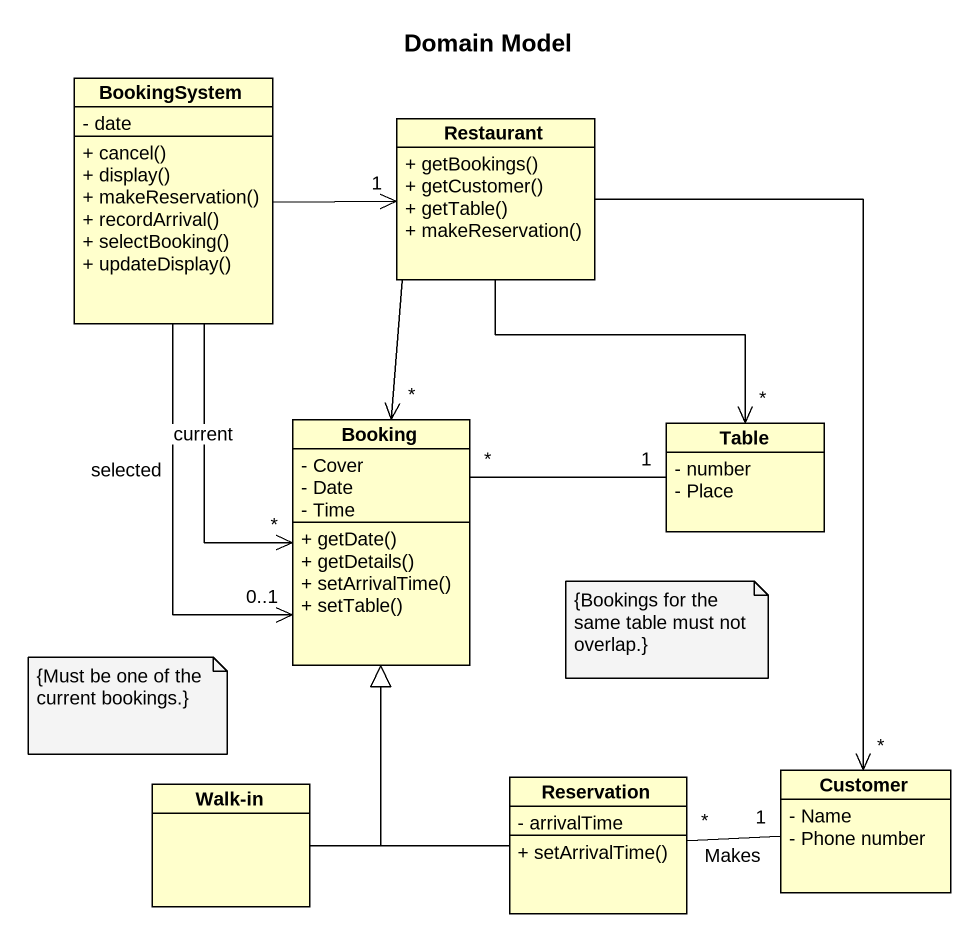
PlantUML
@startuml
title Domain Model
hide circle
hide empty members
skinparam classAttributeIconSize 0
class BookingSystem {
  - date
  + cancel()
  + display()
  + makeReservation()
  + recordArrival()
  + selectBooking()
  + updateDisplay()
}
class Restaurant {
  + getBookings()
  + getCustomer()
  + getTable()
  + makeReservation()
}
class Booking {
  - Cover
  - Date
  - Time
  + getDate()
  + getDetails()
  + setArrivalTime()
  + setTable()
}
class Table {
  - number
  - Place
}
class "Walk-in" as Walk_in
class Reservation {
  - arrivalTime
  + setArrivalTime()
}
class Customer {
  - Name
  - Phone number
}
BookingSystem -right-> "1" Restaurant
BookingSystem --> "0..1" Booking : selected
BookingSystem --> "*" Booking : current
Restaurant --> "*" Booking
Restaurant --> "*" Table
Restaurant --> "*" Customer
Booking "*" -right- "1" Table
Walk_in -up-|> Booking
Reservation -up-|> Booking
Reservation "*" -right- "1" Customer : Makes
note as N1
  {Bookings for the same table must not overlap.}
end note
note as N2
  {Must be one of the current bookings.}
end note
@enduml
